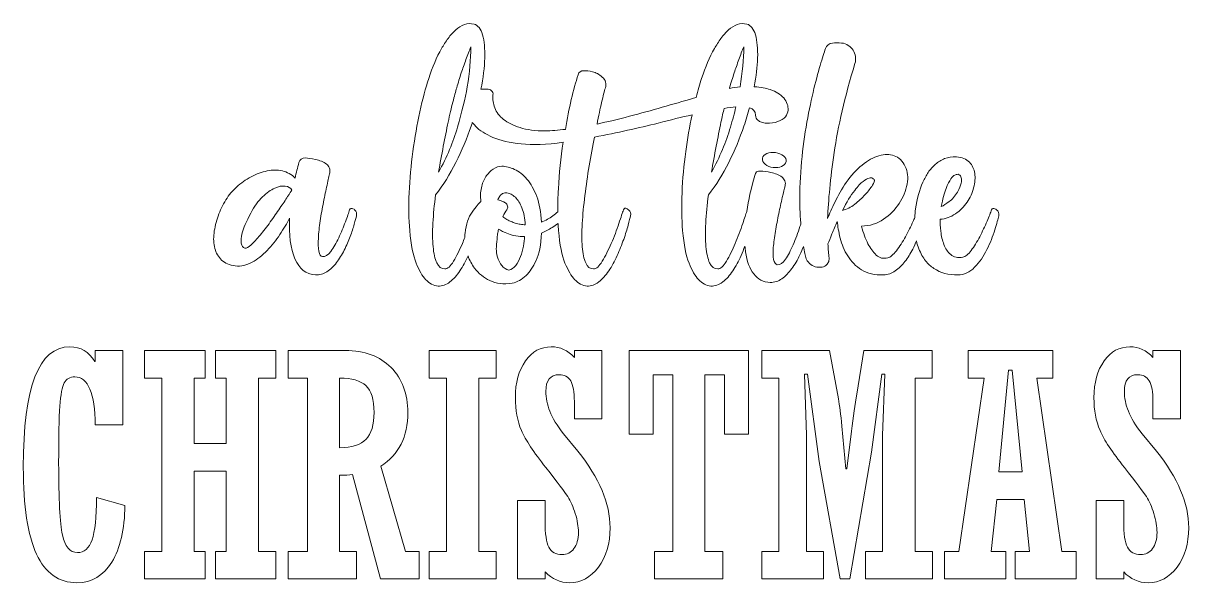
# Model space of a CAD drawing. Header units: inches. Extents: x 1.2 to 13.8, y -16 to -1.
# Drawn here: x 1.17 to 13.83, y -16.01 to -9.94 of the extents above; entities that cross this region are included whole.
import ezdxf

# ---------------------------------------------------------------- set-up
doc = ezdxf.new("R2010")
doc.units = ezdxf.units.IN
doc.header["$MEASUREMENT"] = 0
doc.layers.add('Layer 1', color=7, linetype='Continuous')

# ---------------------------------------------------------------- blocks, each defined once
blk = doc.blocks.new('block 8')
at = {"layer": 'Layer 1', "lineweight": 0}
for points, knots in [([(4.062, -12.052), (4.033, -12.108), (3.998, -12.168), (3.956, -12.231), (3.914, -12.294), (3.868, -12.351), (3.818, -12.404), (3.767, -12.457), (3.713, -12.5), (3.654, -12.532), (3.596, -12.565), (3.535, -12.578), (3.472, -12.571), (3.409, -12.564), (3.36, -12.544), (3.324, -12.509), (3.288, -12.474), (3.263, -12.431), (3.25, -12.381), (3.236, -12.33), (3.234, -12.274), (3.241, -12.214), (3.249, -12.153), (3.264, -12.092), (3.285, -12.03), (3.307, -11.968), (3.335, -11.91), (3.37, -11.855), (3.404, -11.8), (3.443, -11.753), (3.486, -11.715), (3.533, -11.672), (3.586, -11.635), (3.644, -11.604), (3.703, -11.572), (3.761, -11.551), (3.818, -11.54), (3.875, -11.528), (3.93, -11.528), (3.983, -11.54), (4.036, -11.551), (4.083, -11.577), (4.123, -11.617), (4.127, -11.588), (4.134, -11.56), (4.142, -11.533), (4.149, -11.506), (4.157, -11.478), (4.163, -11.449), (4.175, -11.415), (4.197, -11.398), (4.231, -11.398), (4.262, -11.4), (4.3, -11.406), (4.344, -11.415), (4.388, -11.424), (4.427, -11.441), (4.463, -11.465), (4.477, -11.477), (4.487, -11.491), (4.494, -11.508), (4.501, -11.524), (4.502, -11.542), (4.497, -11.56), (4.49, -11.591), (4.481, -11.636), (4.469, -11.693), (4.456, -11.75), (4.443, -11.812), (4.43, -11.878), (4.416, -11.945), (4.404, -12.012), (4.394, -12.081), (4.384, -12.149), (4.377, -12.212), (4.374, -12.269), (4.371, -12.327), (4.372, -12.374), (4.379, -12.411), (4.386, -12.448), (4.399, -12.468), (4.42, -12.47), (4.449, -12.475), (4.479, -12.456), (4.509, -12.414), (4.539, -12.373), (4.568, -12.323), (4.595, -12.266), (4.622, -12.209), (4.646, -12.151), (4.667, -12.092), (4.689, -12.034), (4.704, -11.991), (4.713, -11.964), (4.715, -11.955), (4.72, -11.95), (4.728, -11.947), (4.736, -11.945), (4.743, -11.946), (4.75, -11.951), (4.759, -11.955), (4.765, -11.959), (4.767, -11.961), (4.787, -11.979), (4.794, -12.001), (4.787, -12.028), (4.783, -12.049), (4.775, -12.079), (4.763, -12.119), (4.752, -12.16), (4.738, -12.204), (4.72, -12.253), (4.702, -12.301), (4.68, -12.35), (4.656, -12.399), (4.631, -12.449), (4.603, -12.494), (4.571, -12.536), (4.54, -12.577), (4.505, -12.61), (4.467, -12.635), (4.429, -12.66), (4.387, -12.671), (4.342, -12.669), (4.241, -12.664), (4.167, -12.606), (4.12, -12.494), (4.072, -12.381), (4.053, -12.234), (4.062, -12.052)], [0, 0, 0, 0, 1, 1, 1, 2, 2, 2, 3, 3, 3, 4, 4, 4, 5, 5, 5, 6, 6, 6, 7, 7, 7, 8, 8, 8, 9, 9, 9, 10, 10, 10, 11, 11, 11, 12, 12, 12, 13, 13, 13, 14, 14, 14, 15, 15, 15, 16, 16, 16, 17, 17, 17, 18, 18, 18, 19, 19, 19, 20, 20, 20, 21, 21, 21, 22, 22, 22, 23, 23, 23, 24, 24, 24, 25, 25, 25, 26, 26, 26, 27, 27, 27, 28, 28, 28, 29, 29, 29, 30, 30, 30, 31, 31, 31, 32, 32, 32, 33, 33, 33, 34, 34, 34, 35, 35, 35, 36, 36, 36, 37, 37, 37, 38, 38, 38, 39, 39, 39, 40, 40, 40, 41, 41, 41, 42, 42, 42, 43, 43, 43, 43]), ([(4.086, -11.749), (4.072, -11.724), (4.049, -11.709), (4.015, -11.705), (3.981, -11.7), (3.943, -11.708), (3.9, -11.727), (3.858, -11.746), (3.813, -11.777), (3.767, -11.821), (3.721, -11.865), (3.679, -11.924), (3.641, -11.998), (3.591, -12.09), (3.561, -12.162), (3.548, -12.212), (3.536, -12.263), (3.532, -12.3), (3.536, -12.325), (3.541, -12.354), (3.554, -12.372), (3.577, -12.379), (3.593, -12.381), (3.615, -12.369), (3.644, -12.342), (3.673, -12.315), (3.706, -12.28), (3.742, -12.237), (3.778, -12.195), (3.815, -12.147), (3.852, -12.094), (3.889, -12.041), (3.924, -11.991), (3.956, -11.944), (3.989, -11.897), (4.017, -11.855), (4.04, -11.819), (4.064, -11.783), (4.079, -11.76), (4.086, -11.749)], [0, 0, 0, 0, 1, 1, 1, 2, 2, 2, 3, 3, 3, 4, 4, 4, 5, 5, 5, 6, 6, 6, 7, 7, 7, 8, 8, 8, 9, 9, 9, 10, 10, 10, 11, 11, 11, 12, 12, 12, 13, 13, 13, 13])]:
    blk.add_open_spline(points, degree=3, knots=knots, dxfattribs=at)
blk = doc.blocks.new('block 9')
at = {"layer": 'Layer 1', "lineweight": 0}
for points, knots in [([(11.317, -12.669), (11.218, -12.671), (11.131, -12.648), (11.057, -12.598), (11.026, -12.578), (10.996, -12.55), (10.968, -12.516), (10.94, -12.481), (10.916, -12.437), (10.895, -12.386), (10.885, -12.36), (10.876, -12.331), (10.869, -12.3), (10.857, -12.329), (10.843, -12.359), (10.828, -12.389), (10.803, -12.439), (10.775, -12.483), (10.744, -12.524), (10.712, -12.564), (10.677, -12.598), (10.639, -12.625), (10.601, -12.652), (10.559, -12.667), (10.514, -12.669), (10.415, -12.673), (10.335, -12.655), (10.272, -12.615), (10.209, -12.575), (10.159, -12.524), (10.122, -12.463), (10.085, -12.403), (10.058, -12.338), (10.041, -12.269), (10.024, -12.201), (10.013, -12.141), (10.009, -12.089), (9.986, -12.136), (9.967, -12.181), (9.95, -12.224), (9.933, -12.267), (9.919, -12.303), (9.908, -12.332), (9.91, -12.363), (9.911, -12.391), (9.913, -12.416), (9.914, -12.441), (9.917, -12.463), (9.921, -12.483), (9.921, -12.504), (9.918, -12.521), (9.911, -12.534), (9.906, -12.545), (9.897, -12.557), (9.884, -12.568), (9.871, -12.579), (9.851, -12.585), (9.827, -12.585), (9.8, -12.587), (9.775, -12.583), (9.753, -12.575), (9.732, -12.566), (9.713, -12.551), (9.695, -12.532), (9.677, -12.513), (9.664, -12.481), (9.655, -12.436), (9.65, -12.411), (9.646, -12.386), (9.642, -12.36), (9.63, -12.391), (9.617, -12.421), (9.603, -12.451), (9.577, -12.507), (9.547, -12.557), (9.515, -12.601), (9.482, -12.646), (9.446, -12.683), (9.407, -12.711), (9.368, -12.739), (9.326, -12.752), (9.281, -12.75), (9.206, -12.748), (9.147, -12.717), (9.102, -12.659), (9.057, -12.6), (9.027, -12.52), (9.013, -12.418), (9.01, -12.399), (9.008, -12.379), (9.006, -12.358), (8.993, -12.392), (8.979, -12.425), (8.964, -12.46), (8.937, -12.521), (8.907, -12.576), (8.874, -12.625), (8.842, -12.674), (8.805, -12.715), (8.765, -12.746), (8.724, -12.778), (8.682, -12.792), (8.637, -12.79), (8.587, -12.786), (8.542, -12.762), (8.502, -12.719), (8.466, -12.681), (8.432, -12.622), (8.399, -12.541), (8.366, -12.46), (8.343, -12.342), (8.33, -12.187), (8.319, -12.063), (8.316, -11.927), (8.323, -11.777), (8.33, -11.628), (8.343, -11.478), (8.364, -11.329), (8.382, -11.191), (8.405, -11.059), (8.433, -10.93), (8.321, -10.956), (8.198, -10.986), (8.064, -11.02), (7.852, -11.074), (7.622, -11.125), (7.373, -11.172), (7.352, -11.271), (7.333, -11.375), (7.315, -11.484), (7.297, -11.593), (7.282, -11.701), (7.268, -11.808), (7.255, -11.914), (7.245, -12.015), (7.239, -12.111), (7.234, -12.207), (7.234, -12.291), (7.239, -12.364), (7.245, -12.437), (7.257, -12.495), (7.277, -12.539), (7.296, -12.583), (7.324, -12.605), (7.363, -12.605), (7.392, -12.605), (7.423, -12.577), (7.457, -12.521), (7.491, -12.464), (7.523, -12.4), (7.555, -12.327), (7.586, -12.254), (7.614, -12.182), (7.637, -12.111), (7.661, -12.04), (7.677, -11.991), (7.686, -11.964), (7.695, -11.944), (7.709, -11.94), (7.727, -11.951), (7.729, -11.953), (7.734, -11.956), (7.743, -11.961), (7.764, -11.981), (7.77, -12.004), (7.764, -12.028), (7.759, -12.049), (7.751, -12.082), (7.738, -12.128), (7.726, -12.174), (7.71, -12.226), (7.69, -12.283), (7.669, -12.34), (7.646, -12.399), (7.619, -12.46), (7.592, -12.521), (7.561, -12.576), (7.528, -12.625), (7.494, -12.674), (7.457, -12.715), (7.418, -12.746), (7.379, -12.778), (7.337, -12.792), (7.292, -12.79), (7.242, -12.786), (7.197, -12.762), (7.157, -12.719), (7.121, -12.681), (7.086, -12.622), (7.052, -12.541), (7.019, -12.46), (6.995, -12.342), (6.982, -12.187), (6.979, -12.162), (6.978, -12.136), (6.977, -12.11), (6.956, -12.126), (6.935, -12.14), (6.914, -12.153), (6.874, -12.178), (6.834, -12.198), (6.796, -12.214), (6.792, -12.342), (6.773, -12.441), (6.739, -12.512), (6.705, -12.583), (6.669, -12.637), (6.631, -12.676), (6.586, -12.718), (6.535, -12.746), (6.479, -12.76), (6.385, -12.773), (6.304, -12.764), (6.237, -12.731), (6.169, -12.699), (6.114, -12.654), (6.071, -12.596), (6.041, -12.555), (6.016, -12.511), (5.999, -12.463), (5.973, -12.523), (5.943, -12.577), (5.911, -12.625), (5.879, -12.674), (5.842, -12.715), (5.802, -12.746), (5.761, -12.778), (5.719, -12.792), (5.674, -12.79), (5.624, -12.786), (5.579, -12.762), (5.539, -12.719), (5.503, -12.681), (5.469, -12.622), (5.436, -12.541), (5.403, -12.46), (5.38, -12.342), (5.367, -12.187), (5.356, -12.063), (5.353, -11.927), (5.36, -11.777), (5.367, -11.628), (5.38, -11.478), (5.401, -11.329), (5.421, -11.179), (5.446, -11.036), (5.476, -10.897), (5.507, -10.759), (5.539, -10.638), (5.572, -10.535), (5.613, -10.411), (5.659, -10.304), (5.711, -10.211), (5.733, -10.173), (5.757, -10.136), (5.783, -10.1), (5.809, -10.064), (5.837, -10.033), (5.866, -10.007), (5.895, -9.982), (5.926, -9.962), (5.96, -9.95), (5.994, -9.938), (6.029, -9.936), (6.065, -9.945), (6.107, -9.956), (6.138, -9.995), (6.157, -10.061), (6.176, -10.128), (6.184, -10.212), (6.181, -10.314), (6.178, -10.415), (6.164, -10.527), (6.14, -10.653), (6.149, -10.651), (6.159, -10.65), (6.169, -10.65), (6.169, -10.65), (6.203, -10.65), (6.203, -10.65), (6.223, -10.65), (6.24, -10.656), (6.253, -10.668), (6.267, -10.681), (6.273, -10.696), (6.27, -10.714), (6.266, -10.761), (6.273, -10.808), (6.29, -10.855), (6.308, -10.902), (6.34, -10.944), (6.385, -10.98), (6.43, -11.016), (6.489, -11.046), (6.564, -11.069), (6.638, -11.093), (6.73, -11.105), (6.84, -11.105), (6.871, -11.105), (6.906, -11.103), (6.943, -11.1), (6.98, -11.096), (7.017, -11.092), (7.056, -11.088), (7.076, -10.973), (7.098, -10.865), (7.121, -10.764), (7.145, -10.663), (7.169, -10.573), (7.194, -10.495), (7.205, -10.465), (7.227, -10.451), (7.258, -10.451), (7.283, -10.451), (7.314, -10.455), (7.351, -10.462), (7.388, -10.47), (7.423, -10.49), (7.457, -10.521), (7.475, -10.535), (7.487, -10.552), (7.492, -10.574), (7.498, -10.595), (7.497, -10.616), (7.491, -10.636), (7.479, -10.674), (7.466, -10.727), (7.45, -10.795), (7.434, -10.862), (7.418, -10.941), (7.4, -11.031), (7.514, -11.006), (7.632, -10.978), (7.752, -10.946), (7.872, -10.915), (7.991, -10.882), (8.108, -10.848), (8.224, -10.815), (8.337, -10.782), (8.446, -10.751), (8.456, -10.748), (8.466, -10.745), (8.476, -10.742), (8.495, -10.667), (8.515, -10.598), (8.536, -10.535), (8.576, -10.411), (8.622, -10.304), (8.674, -10.211), (8.696, -10.173), (8.72, -10.136), (8.746, -10.1), (8.772, -10.064), (8.8, -10.033), (8.829, -10.007), (8.858, -9.982), (8.89, -9.962), (8.923, -9.95), (8.957, -9.938), (8.992, -9.936), (9.028, -9.945), (9.07, -9.956), (9.101, -9.995), (9.12, -10.061), (9.14, -10.128), (9.147, -10.212), (9.144, -10.314), (9.141, -10.407), (9.129, -10.511), (9.108, -10.625), (9.178, -10.631), (9.235, -10.641), (9.281, -10.656), (9.344, -10.679), (9.393, -10.709), (9.429, -10.747), (9.445, -10.768), (9.457, -10.79), (9.466, -10.815), (9.473, -10.835), (9.476, -10.857), (9.475, -10.881), (9.473, -10.904), (9.464, -10.928), (9.446, -10.953), (9.428, -10.973), (9.4, -10.99), (9.363, -11.004), (9.326, -11.017), (9.285, -11.023), (9.24, -11.02), (9.22, -11.02), (9.202, -11.017), (9.186, -11.01), (9.173, -11.006), (9.159, -10.998), (9.146, -10.987), (9.132, -10.975), (9.124, -10.958), (9.122, -10.933), (9.118, -10.893), (9.096, -10.867), (9.057, -10.853), (9.039, -10.919), (9.019, -10.985), (8.996, -11.052), (8.95, -11.186), (8.895, -11.318), (8.831, -11.447), (8.767, -11.576), (8.693, -11.694), (8.61, -11.799), (8.596, -11.907), (8.587, -12.009), (8.581, -12.106), (8.575, -12.203), (8.576, -12.288), (8.583, -12.362), (8.59, -12.436), (8.603, -12.495), (8.623, -12.539), (8.643, -12.583), (8.673, -12.605), (8.711, -12.605), (8.74, -12.605), (8.772, -12.577), (8.805, -12.521), (8.839, -12.464), (8.871, -12.4), (8.901, -12.327), (8.932, -12.254), (8.959, -12.182), (8.982, -12.111), (9.002, -12.052), (9.016, -12.009), (9.026, -11.981), (9.044, -11.859), (9.073, -11.729), (9.112, -11.59), (9.119, -11.554), (9.14, -11.538), (9.176, -11.543), (9.208, -11.543), (9.245, -11.547), (9.289, -11.556), (9.333, -11.565), (9.373, -11.582), (9.409, -11.607), (9.422, -11.618), (9.432, -11.632), (9.439, -11.649), (9.446, -11.666), (9.447, -11.683), (9.442, -11.701), (9.436, -11.733), (9.426, -11.776), (9.412, -11.829), (9.399, -11.883), (9.386, -11.942), (9.373, -12.005), (9.361, -12.068), (9.349, -12.131), (9.338, -12.195), (9.327, -12.259), (9.319, -12.318), (9.314, -12.371), (9.31, -12.423), (9.311, -12.467), (9.318, -12.502), (9.324, -12.537), (9.338, -12.555), (9.358, -12.558), (9.387, -12.562), (9.417, -12.543), (9.446, -12.5), (9.475, -12.458), (9.503, -12.405), (9.53, -12.342), (9.557, -12.279), (9.582, -12.213), (9.604, -12.143), (9.607, -12.134), (9.61, -12.125), (9.613, -12.117), (9.609, -12.065), (9.606, -12.013), (9.604, -11.961), (9.6, -11.801), (9.604, -11.646), (9.616, -11.496), (9.628, -11.345), (9.646, -11.201), (9.67, -11.063), (9.694, -10.924), (9.719, -10.799), (9.746, -10.687), (9.773, -10.574), (9.799, -10.477), (9.823, -10.395), (9.848, -10.313), (9.867, -10.252), (9.881, -10.211), (9.892, -10.175), (9.918, -10.155), (9.958, -10.151), (9.985, -10.146), (10.018, -10.146), (10.056, -10.151), (10.083, -10.153), (10.107, -10.161), (10.128, -10.176), (10.15, -10.191), (10.167, -10.208), (10.181, -10.228), (10.194, -10.248), (10.203, -10.271), (10.206, -10.297), (10.209, -10.323), (10.208, -10.348), (10.201, -10.373), (10.091, -10.735), (10.015, -11.058), (9.975, -11.341), (9.935, -11.624), (9.911, -11.862), (9.904, -12.055), (9.924, -12.004), (9.951, -11.944), (9.985, -11.875), (10.019, -11.806), (10.059, -11.736), (10.106, -11.664), (10.158, -11.588), (10.215, -11.525), (10.278, -11.476), (10.341, -11.426), (10.403, -11.392), (10.462, -11.374), (10.522, -11.356), (10.577, -11.356), (10.627, -11.374), (10.678, -11.392), (10.718, -11.432), (10.747, -11.492), (10.774, -11.546), (10.781, -11.61), (10.767, -11.683), (10.754, -11.756), (10.725, -11.826), (10.681, -11.894), (10.637, -11.961), (10.581, -12.018), (10.511, -12.065), (10.441, -12.113), (10.362, -12.137), (10.272, -12.14), (10.292, -12.214), (10.315, -12.278), (10.342, -12.332), (10.367, -12.379), (10.397, -12.419), (10.432, -12.453), (10.467, -12.487), (10.509, -12.497), (10.558, -12.483), (10.585, -12.477), (10.616, -12.451), (10.651, -12.406), (10.686, -12.361), (10.719, -12.31), (10.75, -12.254), (10.782, -12.198), (10.809, -12.142), (10.833, -12.087), (10.839, -12.073), (10.845, -12.059), (10.85, -12.047), (10.852, -12.016), (10.854, -11.984), (10.858, -11.951), (10.874, -11.843), (10.901, -11.746), (10.939, -11.661), (10.955, -11.625), (10.974, -11.59), (10.996, -11.556), (11.019, -11.523), (11.045, -11.493), (11.074, -11.467), (11.103, -11.441), (11.137, -11.421), (11.175, -11.406), (11.213, -11.392), (11.256, -11.386), (11.303, -11.388), (11.364, -11.392), (11.411, -11.411), (11.443, -11.445), (11.476, -11.479), (11.495, -11.519), (11.502, -11.567), (11.509, -11.614), (11.505, -11.665), (11.49, -11.722), (11.476, -11.778), (11.452, -11.831), (11.418, -11.88), (11.384, -11.93), (11.342, -11.972), (11.291, -12.006), (11.241, -12.041), (11.185, -12.061), (11.125, -12.065), (11.125, -12.101), (11.127, -12.145), (11.133, -12.195), (11.139, -12.246), (11.15, -12.294), (11.167, -12.339), (11.184, -12.384), (11.208, -12.42), (11.241, -12.448), (11.273, -12.476), (11.318, -12.486), (11.374, -12.477), (11.401, -12.472), (11.431, -12.448), (11.463, -12.404), (11.496, -12.36), (11.527, -12.31), (11.556, -12.254), (11.585, -12.198), (11.612, -12.142), (11.635, -12.087), (11.659, -12.032), (11.675, -11.991), (11.684, -11.964), (11.686, -11.955), (11.691, -11.95), (11.699, -11.947), (11.707, -11.945), (11.715, -11.946), (11.721, -11.951), (11.73, -11.955), (11.736, -11.959), (11.738, -11.961), (11.758, -11.977), (11.766, -11.999), (11.762, -12.028), (11.755, -12.06), (11.741, -12.11), (11.72, -12.18), (11.698, -12.25), (11.67, -12.321), (11.634, -12.394), (11.598, -12.467), (11.553, -12.531), (11.5, -12.586), (11.448, -12.641), (11.386, -12.669), (11.317, -12.669)], [0, 0, 0, 0, 1, 1, 1, 2, 2, 2, 3, 3, 3, 4, 4, 4, 5, 5, 5, 6, 6, 6, 7, 7, 7, 8, 8, 8, 9, 9, 9, 10, 10, 10, 11, 11, 11, 12, 12, 12, 13, 13, 13, 14, 14, 14, 15, 15, 15, 16, 16, 16, 17, 17, 17, 18, 18, 18, 19, 19, 19, 20, 20, 20, 21, 21, 21, 22, 22, 22, 23, 23, 23, 24, 24, 24, 25, 25, 25, 26, 26, 26, 27, 27, 27, 28, 28, 28, 29, 29, 29, 30, 30, 30, 31, 31, 31, 32, 32, 32, 33, 33, 33, 34, 34, 34, 35, 35, 35, 36, 36, 36, 37, 37, 37, 38, 38, 38, 39, 39, 39, 40, 40, 40, 41, 41, 41, 42, 42, 42, 43, 43, 43, 44, 44, 44, 45, 45, 45, 46, 46, 46, 47, 47, 47, 48, 48, 48, 49, 49, 49, 50, 50, 50, 51, 51, 51, 52, 52, 52, 53, 53, 53, 54, 54, 54, 55, 55, 55, 56, 56, 56, 57, 57, 57, 58, 58, 58, 59, 59, 59, 60, 60, 60, 61, 61, 61, 62, 62, 62, 63, 63, 63, 64, 64, 64, 65, 65, 65, 66, 66, 66, 67, 67, 67, 68, 68, 68, 69, 69, 69, 70, 70, 70, 71, 71, 71, 72, 72, 72, 73, 73, 73, 74, 74, 74, 75, 75, 75, 76, 76, 76, 77, 77, 77, 78, 78, 78, 79, 79, 79, 80, 80, 80, 81, 81, 81, 82, 82, 82, 83, 83, 83, 84, 84, 84, 85, 85, 85, 86, 86, 86, 87, 87, 87, 88, 88, 88, 89, 89, 89, 90, 90, 90, 91, 91, 91, 92, 92, 92, 93, 93, 93, 94, 94, 94, 95, 95, 95, 96, 96, 96, 97, 97, 97, 98, 98, 98, 99, 99, 99, 100, 100, 100, 101, 101, 101, 102, 102, 102, 103, 103, 103, 104, 104, 104, 105, 105, 105, 106, 106, 106, 107, 107, 107, 108, 108, 108, 109, 109, 109, 110, 110, 110, 111, 111, 111, 112, 112, 112, 113, 113, 113, 114, 114, 114, 115, 115, 115, 116, 116, 116, 117, 117, 117, 118, 118, 118, 119, 119, 119, 120, 120, 120, 121, 121, 121, 122, 122, 122, 123, 123, 123, 124, 124, 124, 125, 125, 125, 126, 126, 126, 127, 127, 127, 128, 128, 128, 129, 129, 129, 130, 130, 130, 131, 131, 131, 132, 132, 132, 133, 133, 133, 134, 134, 134, 135, 135, 135, 136, 136, 136, 137, 137, 137, 138, 138, 138, 139, 139, 139, 140, 140, 140, 141, 141, 141, 142, 142, 142, 143, 143, 143, 144, 144, 144, 145, 145, 145, 146, 146, 146, 147, 147, 147, 148, 148, 148, 149, 149, 149, 150, 150, 150, 151, 151, 151, 152, 152, 152, 153, 153, 153, 154, 154, 154, 155, 155, 155, 156, 156, 156, 157, 157, 157, 158, 158, 158, 159, 159, 159, 160, 160, 160, 161, 161, 161, 162, 162, 162, 163, 163, 163, 164, 164, 164, 165, 165, 165, 166, 166, 166, 167, 167, 167, 168, 168, 168, 169, 169, 169, 170, 170, 170, 171, 171, 171, 172, 172, 172, 173, 173, 173, 174, 174, 174, 175, 175, 175, 176, 176, 176, 177, 177, 177, 178, 178, 178, 179, 179, 179, 180, 180, 180, 181, 181, 181, 182, 182, 182, 183, 183, 183, 184, 184, 184, 185, 185, 185, 186, 186, 186, 187, 187, 187, 188, 188, 188, 189, 189, 189, 190, 190, 190, 191, 191, 191, 192, 192, 192, 193, 193, 193, 194, 194, 194, 195, 195, 195, 196, 196, 196, 197, 197, 197, 198, 198, 198, 199, 199, 199, 200, 200, 200, 201, 201, 201, 202, 202, 202, 203, 203, 203, 204, 204, 204, 205, 205, 205, 206, 206, 206, 207, 207, 207, 208, 208, 208, 209, 209, 209, 210, 210, 210, 211, 211, 211, 212, 212, 212, 213, 213, 213, 214, 214, 214, 215, 215, 215, 216, 216, 216, 217, 217, 217, 218, 218, 218, 219, 219, 219, 220, 220, 220, 220]), ([(5.68, -11.553), (5.77, -11.389), (5.839, -11.226), (5.886, -11.064), (5.933, -10.902), (5.968, -10.756), (5.991, -10.626), (6.015, -10.473), (6.029, -10.328), (6.031, -10.191), (6.013, -10.232), (5.995, -10.278), (5.977, -10.329), (5.959, -10.381), (5.942, -10.429), (5.926, -10.474), (5.908, -10.528), (5.892, -10.582), (5.876, -10.636), (5.865, -10.677), (5.851, -10.729), (5.834, -10.793), (5.817, -10.857), (5.8, -10.929), (5.783, -11.01), (5.766, -11.091), (5.749, -11.178), (5.731, -11.272), (5.713, -11.365), (5.696, -11.459), (5.68, -11.553)], [0, 0, 0, 0, 1, 1, 1, 2, 2, 2, 3, 3, 3, 4, 4, 4, 5, 5, 5, 6, 6, 6, 7, 7, 7, 8, 8, 8, 9, 9, 9, 10, 10, 10, 10]), ([(8.839, -10.636), (8.838, -10.639), (8.837, -10.642), (8.837, -10.644), (8.878, -10.636), (8.917, -10.63), (8.954, -10.626), (8.954, -10.626), (8.954, -10.626), (8.954, -10.626), (8.978, -10.473), (8.992, -10.328), (8.994, -10.191), (8.976, -10.232), (8.958, -10.278), (8.94, -10.329), (8.922, -10.381), (8.905, -10.429), (8.89, -10.474), (8.872, -10.528), (8.855, -10.582), (8.839, -10.636)], [0, 0, 0, 0, 1, 1, 1, 2, 2, 2, 3, 3, 3, 4, 4, 4, 5, 5, 5, 6, 6, 6, 7, 7, 7, 7]), ([(8.849, -11.064), (8.872, -10.987), (8.891, -10.914), (8.908, -10.845), (8.87, -10.848), (8.827, -10.853), (8.78, -10.86), (8.769, -10.906), (8.758, -10.956), (8.746, -11.01), (8.729, -11.091), (8.712, -11.178), (8.694, -11.272), (8.676, -11.365), (8.659, -11.459), (8.643, -11.553), (8.733, -11.389), (8.802, -11.226), (8.849, -11.064)], [0, 0, 0, 0, 1, 1, 1, 2, 2, 2, 3, 3, 3, 4, 4, 4, 5, 5, 5, 6, 6, 6, 6]), ([(6.973, -11.983), (6.972, -11.904), (6.975, -11.821), (6.98, -11.733), (6.99, -11.566), (7.007, -11.398), (7.032, -11.229), (6.852, -11.254), (6.701, -11.26), (6.577, -11.246), (6.453, -11.233), (6.351, -11.209), (6.27, -11.175), (6.189, -11.142), (6.126, -11.101), (6.081, -11.054), (6.068, -11.04), (6.057, -11.027), (6.046, -11.013), (6.041, -11.026), (6.037, -11.039), (6.033, -11.052), (5.987, -11.186), (5.932, -11.318), (5.867, -11.447), (5.803, -11.576), (5.73, -11.694), (5.647, -11.799), (5.633, -11.907), (5.624, -12.009), (5.618, -12.106), (5.612, -12.203), (5.613, -12.288), (5.62, -12.362), (5.626, -12.436), (5.64, -12.495), (5.66, -12.539), (5.68, -12.583), (5.71, -12.605), (5.748, -12.605), (5.777, -12.605), (5.808, -12.577), (5.842, -12.521), (5.876, -12.464), (5.908, -12.4), (5.938, -12.327), (5.947, -12.305), (5.956, -12.284), (5.964, -12.263), (5.964, -12.246), (5.965, -12.23), (5.967, -12.214), (5.978, -12.119), (6.004, -12.044), (6.044, -11.986), (6.085, -11.929), (6.116, -11.89), (6.139, -11.87), (6.132, -11.818), (6.134, -11.769), (6.144, -11.723), (6.154, -11.677), (6.17, -11.637), (6.193, -11.602), (6.215, -11.567), (6.242, -11.54), (6.274, -11.519), (6.305, -11.499), (6.337, -11.489), (6.368, -11.489), (6.411, -11.489), (6.456, -11.5), (6.505, -11.523), (6.553, -11.545), (6.598, -11.581), (6.639, -11.629), (6.681, -11.677), (6.716, -11.74), (6.746, -11.818), (6.775, -11.895), (6.792, -11.988), (6.796, -12.096), (6.843, -12.078), (6.884, -12.055), (6.919, -12.028), (6.939, -12.013), (6.957, -11.998), (6.973, -11.983)], [0, 0, 0, 0, 1, 1, 1, 2, 2, 2, 3, 3, 3, 4, 4, 4, 5, 5, 5, 6, 6, 6, 7, 7, 7, 8, 8, 8, 9, 9, 9, 10, 10, 10, 11, 11, 11, 12, 12, 12, 13, 13, 13, 14, 14, 14, 15, 15, 15, 16, 16, 16, 17, 17, 17, 18, 18, 18, 19, 19, 19, 20, 20, 20, 21, 21, 21, 22, 22, 22, 23, 23, 23, 24, 24, 24, 25, 25, 25, 26, 26, 26, 27, 27, 27, 28, 28, 28, 29, 29, 29, 29]), ([(10.312, -11.797), (10.346, -11.76), (10.372, -11.727), (10.39, -11.696), (10.408, -11.666), (10.415, -11.647), (10.413, -11.641), (10.409, -11.634), (10.402, -11.627), (10.393, -11.62), (10.384, -11.614), (10.371, -11.613), (10.354, -11.617), (10.337, -11.622), (10.316, -11.633), (10.29, -11.653), (10.264, -11.672), (10.233, -11.705), (10.198, -11.752), (10.153, -11.808), (10.109, -11.88), (10.066, -11.968), (10.111, -11.956), (10.155, -11.935), (10.198, -11.902), (10.24, -11.869), (10.278, -11.835), (10.312, -11.797)], [0, 0, 0, 0, 1, 1, 1, 2, 2, 2, 3, 3, 3, 4, 4, 4, 5, 5, 5, 6, 6, 6, 7, 7, 7, 8, 8, 8, 9, 9, 9, 9]), ([(11.138, -11.927), (11.163, -11.916), (11.191, -11.898), (11.224, -11.873), (11.257, -11.849), (11.286, -11.814), (11.313, -11.769), (11.336, -11.731), (11.349, -11.699), (11.354, -11.674), (11.358, -11.65), (11.358, -11.629), (11.354, -11.614), (11.349, -11.598), (11.343, -11.587), (11.334, -11.582), (11.325, -11.576), (11.317, -11.574), (11.31, -11.577), (11.305, -11.577), (11.297, -11.58), (11.285, -11.585), (11.272, -11.591), (11.258, -11.605), (11.243, -11.627), (11.227, -11.65), (11.209, -11.685), (11.19, -11.732), (11.171, -11.779), (11.154, -11.844), (11.138, -11.927)], [0, 0, 0, 0, 1, 1, 1, 2, 2, 2, 3, 3, 3, 4, 4, 4, 5, 5, 5, 6, 6, 6, 7, 7, 7, 8, 8, 8, 9, 9, 9, 10, 10, 10, 10]), ([(6.621, -12.126), (6.616, -12.054), (6.605, -11.993), (6.585, -11.942), (6.566, -11.892), (6.542, -11.853), (6.513, -11.826), (6.497, -11.813), (6.482, -11.801), (6.466, -11.792), (6.452, -11.786), (6.438, -11.781), (6.422, -11.777), (6.406, -11.774), (6.39, -11.777), (6.375, -11.786), (6.361, -11.792), (6.351, -11.802), (6.343, -11.814), (6.335, -11.827), (6.329, -11.84), (6.324, -11.853), (6.34, -11.858), (6.355, -11.863), (6.368, -11.868), (6.382, -11.874), (6.394, -11.88), (6.405, -11.887), (6.416, -11.894), (6.424, -11.905), (6.429, -11.921), (6.433, -11.936), (6.43, -11.95), (6.419, -11.961), (6.405, -11.979), (6.392, -12.004), (6.378, -12.035), (6.392, -12.049), (6.406, -12.06), (6.422, -12.069), (6.438, -12.078), (6.452, -12.085), (6.466, -12.089), (6.482, -12.096), (6.496, -12.101), (6.51, -12.106), (6.53, -12.113), (6.549, -12.117), (6.567, -12.119), (6.585, -12.122), (6.603, -12.124), (6.621, -12.126)], [0, 0, 0, 0, 1, 1, 1, 2, 2, 2, 3, 3, 3, 4, 4, 4, 5, 5, 5, 6, 6, 6, 7, 7, 7, 8, 8, 8, 9, 9, 9, 10, 10, 10, 11, 11, 11, 12, 12, 12, 13, 13, 13, 14, 14, 14, 15, 15, 15, 16, 16, 16, 17, 17, 17, 17]), ([(6.614, -12.251), (6.547, -12.253), (6.488, -12.244), (6.439, -12.224), (6.389, -12.204), (6.353, -12.187), (6.331, -12.173), (6.326, -12.189), (6.323, -12.206), (6.321, -12.224), (6.319, -12.242), (6.316, -12.261), (6.314, -12.281), (6.303, -12.36), (6.304, -12.422), (6.317, -12.467), (6.331, -12.512), (6.347, -12.545), (6.365, -12.568), (6.387, -12.592), (6.413, -12.609), (6.442, -12.618), (6.471, -12.612), (6.497, -12.594), (6.518, -12.566), (6.539, -12.538), (6.557, -12.506), (6.57, -12.47), (6.584, -12.434), (6.594, -12.396), (6.601, -12.357), (6.607, -12.318), (6.612, -12.282), (6.614, -12.251)], [0, 0, 0, 0, 1, 1, 1, 2, 2, 2, 3, 3, 3, 4, 4, 4, 5, 5, 5, 6, 6, 6, 7, 7, 7, 8, 8, 8, 9, 9, 9, 10, 10, 10, 11, 11, 11, 11])]:
    blk.add_open_spline(points, degree=3, knots=knots, dxfattribs=at)
blk = doc.blocks.new('block 10')
at = {"layer": 'Layer 1', "lineweight": 0}
for points, knots in [([(5.32, -15.672), (5.32, -15.672), (5.468, -15.672), (5.468, -15.672), (5.468, -15.672), (5.468, -15.972), (5.468, -15.972), (5.468, -15.972), (5.049, -15.972), (5.049, -15.972), (5.049, -15.972), (4.744, -14.836), (4.744, -14.836), (4.707, -14.842), (4.661, -14.846), (4.605, -14.846), (4.605, -14.846), (4.605, -15.672), (4.605, -15.672), (4.605, -15.672), (4.79, -15.672), (4.79, -15.672), (4.79, -15.672), (4.79, -15.972), (4.79, -15.972), (4.79, -15.972), (4.046, -15.972), (4.046, -15.972), (4.046, -15.972), (4.046, -15.672), (4.046, -15.672), (4.046, -15.672), (4.255, -15.672), (4.255, -15.672), (4.255, -15.672), (4.255, -13.79), (4.255, -13.79), (4.255, -13.79), (4.046, -13.79), (4.046, -13.79), (4.046, -13.79), (4.046, -13.491), (4.046, -13.491), (4.046, -13.491), (4.666, -13.491), (4.666, -13.491), (4.876, -13.491), (5.042, -13.552), (5.163, -13.675), (5.285, -13.798), (5.346, -13.961), (5.346, -14.164), (5.346, -14.426), (5.248, -14.621), (5.051, -14.748), (5.051, -14.748), (5.32, -15.672), (5.32, -15.672)], [0, 0, 0, 0, 1, 1, 1, 2, 2, 2, 3, 3, 3, 4, 4, 4, 5, 5, 5, 6, 6, 6, 7, 7, 7, 8, 8, 8, 9, 9, 9, 10, 10, 10, 11, 11, 11, 12, 12, 12, 13, 13, 13, 14, 14, 14, 15, 15, 15, 16, 16, 16, 17, 17, 17, 18, 18, 18, 19, 19, 19, 19]), ([(4.979, -14.164), (4.979, -14.024), (4.95, -13.926), (4.891, -13.872), (4.832, -13.818), (4.737, -13.79), (4.605, -13.79), (4.605, -13.79), (4.605, -14.546), (4.605, -14.546), (4.738, -14.546), (4.834, -14.516), (4.892, -14.455), (4.95, -14.394), (4.979, -14.297), (4.979, -14.164)], [0, 0, 0, 0, 1, 1, 1, 2, 2, 2, 3, 3, 3, 4, 4, 4, 5, 5, 5, 5])]:
    blk.add_open_spline(points, degree=3, knots=knots, dxfattribs=at)
blk = doc.blocks.new('block 11')
at = {"layer": 'Layer 1', "lineweight": 0}
for points in [[(12.449, -15.672), (12.604, -15.672), (12.604, -15.972), (11.94, -15.972), (11.94, -15.672), (12.098, -15.672), (12.037, -15.109), (11.741, -15.109), (11.681, -15.672), (11.838, -15.672), (11.838, -15.972), (11.175, -15.972), (11.175, -15.672), (11.33, -15.672), (11.603, -13.79), (11.43, -13.79), (11.43, -13.491), (12.348, -13.491), (12.348, -13.79), (12.176, -13.79), (12.449, -15.672)], [(12.015, -14.809), (11.909, -13.703), (11.869, -13.703), (11.763, -14.809), (12.015, -14.809)]]:
    blk.add_lwpolyline(points, dxfattribs=at)

msp = doc.modelspace()

# ---------------------------------------------------------------- linework, layer by layer
at = {"layer": 'Layer 1', "lineweight": 0}
for points in [[(3.257, -13.79), (3.374, -13.79), (3.374, -14.502), (3.027, -14.502), (3.027, -13.79), (3.144, -13.79), (3.144, -13.491), (2.487, -13.491), (2.487, -13.79), (2.676, -13.79), (2.676, -15.672), (2.487, -15.672), (2.487, -15.972), (3.144, -15.972), (3.144, -15.672), (3.027, -15.672), (3.027, -14.801), (3.374, -14.801), (3.374, -15.672), (3.257, -15.672), (3.257, -15.972), (3.914, -15.972), (3.914, -15.672), (3.725, -15.672), (3.725, -13.79), (3.914, -13.79), (3.914, -13.491), (3.257, -13.491), (3.257, -13.79)], [(5.577, -13.79), (5.766, -13.79), (5.766, -15.672), (5.577, -15.672), (5.577, -15.972), (6.306, -15.972), (6.306, -15.672), (6.116, -15.672), (6.116, -13.79), (6.306, -13.79), (6.306, -13.491), (5.577, -13.491), (5.577, -13.79)], [(7.749, -14.398), (8.011, -14.398), (8.011, -13.753), (8.222, -13.753), (8.222, -15.672), (8.026, -15.672), (8.026, -15.972), (8.768, -15.972), (8.768, -15.672), (8.572, -15.672), (8.572, -13.753), (8.783, -13.753), (8.783, -14.398), (9.045, -14.398), (9.045, -13.491), (7.749, -13.491), (7.749, -14.398)]]:
    msp.add_lwpolyline(points, dxfattribs=at)
for points, knots in [([(9.424, -11.376), (9.4, -11.357), (9.372, -11.345), (9.338, -11.341), (9.302, -11.336), (9.27, -11.34), (9.244, -11.351), (9.217, -11.362), (9.201, -11.379), (9.196, -11.401), (9.192, -11.426), (9.201, -11.448), (9.225, -11.467), (9.249, -11.486), (9.278, -11.498), (9.314, -11.502), (9.348, -11.507), (9.378, -11.504), (9.405, -11.492), (9.432, -11.481), (9.448, -11.463), (9.453, -11.438), (9.457, -11.416), (9.447, -11.395), (9.424, -11.376)], [0, 0, 0, 0, 1, 1, 1, 2, 2, 2, 3, 3, 3, 4, 4, 4, 5, 5, 5, 6, 6, 6, 7, 7, 7, 8, 8, 8, 8]), ([(1.916, -15.547), (1.883, -15.639), (1.831, -15.685), (1.759, -15.685), (1.676, -15.685), (1.621, -15.621), (1.594, -15.494), (1.567, -15.367), (1.554, -15.107), (1.554, -14.714), (1.554, -14.429), (1.558, -14.223), (1.567, -14.096), (1.576, -13.969), (1.592, -13.884), (1.615, -13.842), (1.639, -13.799), (1.677, -13.777), (1.73, -13.777), (1.801, -13.777), (1.856, -13.822), (1.894, -13.911), (1.933, -14), (1.952, -14.128), (1.952, -14.296), (1.952, -14.296), (2.252, -14.296), (2.252, -14.296), (2.252, -14.296), (2.252, -13.491), (2.252, -13.491), (2.252, -13.491), (1.952, -13.491), (1.952, -13.491), (1.952, -13.491), (1.952, -13.611), (1.952, -13.611), (1.952, -13.611), (1.945, -13.611), (1.945, -13.611), (1.884, -13.504), (1.794, -13.45), (1.675, -13.45), (1.339, -13.45), (1.17, -13.886), (1.17, -14.758), (1.17, -15.181), (1.218, -15.496), (1.313, -15.702), (1.409, -15.909), (1.555, -16.013), (1.753, -16.013), (1.913, -16.013), (2.039, -15.938), (2.131, -15.788), (2.224, -15.638), (2.271, -15.433), (2.273, -15.173), (2.273, -15.173), (1.965, -15.088), (1.965, -15.088), (1.965, -15.302), (1.949, -15.455), (1.916, -15.547)], [0, 0, 0, 0, 1, 1, 1, 2, 2, 2, 3, 3, 3, 4, 4, 4, 5, 5, 5, 6, 6, 6, 7, 7, 7, 8, 8, 8, 9, 9, 9, 10, 10, 10, 11, 11, 11, 12, 12, 12, 13, 13, 13, 14, 14, 14, 15, 15, 15, 16, 16, 16, 17, 17, 17, 18, 18, 18, 19, 19, 19, 20, 20, 20, 21, 21, 21, 21]), ([(7.037, -14.394), (6.966, -14.306), (6.916, -14.225), (6.887, -14.151), (6.858, -14.077), (6.844, -14.005), (6.844, -13.935), (6.844, -13.813), (6.892, -13.753), (6.989, -13.753), (7.046, -13.753), (7.088, -13.775), (7.114, -13.821), (7.14, -13.866), (7.154, -13.941), (7.154, -14.044), (7.154, -14.044), (7.154, -14.232), (7.154, -14.232), (7.154, -14.232), (7.453, -14.232), (7.453, -14.232), (7.453, -14.232), (7.453, -13.491), (7.453, -13.491), (7.453, -13.491), (7.154, -13.491), (7.154, -13.491), (7.154, -13.491), (7.154, -13.565), (7.154, -13.565), (7.082, -13.488), (6.999, -13.45), (6.903, -13.45), (6.789, -13.45), (6.696, -13.501), (6.623, -13.604), (6.55, -13.708), (6.513, -13.84), (6.513, -14.003), (6.513, -14.139), (6.535, -14.258), (6.579, -14.359), (6.623, -14.461), (6.711, -14.595), (6.844, -14.762), (6.972, -14.925), (7.051, -15.03), (7.083, -15.078), (7.114, -15.127), (7.141, -15.188), (7.164, -15.262), (7.187, -15.336), (7.198, -15.404), (7.198, -15.466), (7.198, -15.54), (7.182, -15.599), (7.149, -15.642), (7.117, -15.686), (7.074, -15.708), (7.021, -15.708), (6.953, -15.708), (6.905, -15.681), (6.877, -15.627), (6.85, -15.574), (6.836, -15.48), (6.836, -15.348), (6.836, -15.348), (6.836, -15.119), (6.836, -15.119), (6.836, -15.119), (6.536, -15.119), (6.536, -15.119), (6.536, -15.119), (6.536, -15.972), (6.536, -15.972), (6.536, -15.972), (6.836, -15.972), (6.836, -15.972), (6.836, -15.972), (6.836, -15.894), (6.836, -15.894), (6.911, -15.973), (6.999, -16.013), (7.101, -16.013), (7.227, -16.013), (7.332, -15.956), (7.416, -15.843), (7.5, -15.73), (7.542, -15.587), (7.542, -15.415), (7.542, -15.152), (7.425, -14.875), (7.192, -14.585), (7.192, -14.585), (7.037, -14.394), (7.037, -14.394)], [0, 0, 0, 0, 1, 1, 1, 2, 2, 2, 3, 3, 3, 4, 4, 4, 5, 5, 5, 6, 6, 6, 7, 7, 7, 8, 8, 8, 9, 9, 9, 10, 10, 10, 11, 11, 11, 12, 12, 12, 13, 13, 13, 14, 14, 14, 15, 15, 15, 16, 16, 16, 17, 17, 17, 18, 18, 18, 19, 19, 19, 20, 20, 20, 21, 21, 21, 22, 22, 22, 23, 23, 23, 24, 24, 24, 25, 25, 25, 26, 26, 26, 27, 27, 27, 28, 28, 28, 29, 29, 29, 30, 30, 30, 31, 31, 31, 32, 32, 32, 32]), ([(10.854, -13.79), (10.854, -13.79), (11.04, -13.79), (11.04, -13.79), (11.04, -13.79), (11.04, -13.491), (11.04, -13.491), (11.04, -13.491), (10.298, -13.491), (10.298, -13.491), (10.298, -13.491), (10.221, -13.963), (10.221, -13.963), (10.202, -14.073), (10.183, -14.208), (10.163, -14.368), (10.163, -14.368), (10.112, -14.775), (10.112, -14.775), (10.112, -14.775), (10.102, -14.775), (10.102, -14.775), (10.102, -14.775), (10.059, -14.312), (10.059, -14.312), (10.047, -14.187), (10.034, -14.088), (10.021, -14.014), (10.021, -14.014), (9.925, -13.491), (9.925, -13.491), (9.925, -13.491), (9.188, -13.491), (9.188, -13.491), (9.188, -13.491), (9.188, -13.79), (9.188, -13.79), (9.188, -13.79), (9.374, -13.79), (9.374, -13.79), (9.374, -13.79), (9.374, -15.672), (9.374, -15.672), (9.374, -15.672), (9.188, -15.672), (9.188, -15.672), (9.188, -15.672), (9.188, -15.972), (9.188, -15.972), (9.188, -15.972), (9.86, -15.972), (9.86, -15.972), (9.86, -15.972), (9.86, -15.672), (9.86, -15.672), (9.86, -15.672), (9.674, -15.672), (9.674, -15.672), (9.674, -15.672), (9.674, -14.411), (9.674, -14.411), (9.674, -14.411), (9.654, -13.746), (9.654, -13.746), (9.654, -13.746), (9.687, -13.746), (9.687, -13.746), (9.687, -13.746), (9.812, -14.697), (9.812, -14.697), (9.812, -14.697), (10.041, -15.972), (10.041, -15.972), (10.041, -15.972), (10.147, -15.972), (10.147, -15.972), (10.147, -15.972), (10.381, -14.595), (10.381, -14.595), (10.381, -14.595), (10.493, -13.746), (10.493, -13.746), (10.493, -13.746), (10.526, -13.746), (10.526, -13.746), (10.526, -13.746), (10.5, -14.414), (10.5, -14.414), (10.5, -14.414), (10.5, -15.672), (10.5, -15.672), (10.5, -15.672), (10.314, -15.672), (10.314, -15.672), (10.314, -15.672), (10.314, -15.972), (10.314, -15.972), (10.314, -15.972), (11.043, -15.972), (11.043, -15.972), (11.043, -15.972), (11.043, -15.672), (11.043, -15.672), (11.043, -15.672), (10.854, -15.672), (10.854, -15.672), (10.854, -15.672), (10.854, -13.79), (10.854, -13.79)], [0, 0, 0, 0, 1, 1, 1, 2, 2, 2, 3, 3, 3, 4, 4, 4, 5, 5, 5, 6, 6, 6, 7, 7, 7, 8, 8, 8, 9, 9, 9, 10, 10, 10, 11, 11, 11, 12, 12, 12, 13, 13, 13, 14, 14, 14, 15, 15, 15, 16, 16, 16, 17, 17, 17, 18, 18, 18, 19, 19, 19, 20, 20, 20, 21, 21, 21, 22, 22, 22, 23, 23, 23, 24, 24, 24, 25, 25, 25, 26, 26, 26, 27, 27, 27, 28, 28, 28, 29, 29, 29, 30, 30, 30, 31, 31, 31, 32, 32, 32, 33, 33, 33, 34, 34, 34, 35, 35, 35, 36, 36, 36, 36]), ([(13.475, -14.585), (13.475, -14.585), (13.32, -14.394), (13.32, -14.394), (13.249, -14.306), (13.199, -14.225), (13.17, -14.151), (13.141, -14.077), (13.127, -14.005), (13.127, -13.935), (13.127, -13.813), (13.175, -13.753), (13.272, -13.753), (13.329, -13.753), (13.371, -13.775), (13.397, -13.821), (13.423, -13.866), (13.437, -13.941), (13.437, -14.044), (13.437, -14.044), (13.437, -14.232), (13.437, -14.232), (13.437, -14.232), (13.736, -14.232), (13.736, -14.232), (13.736, -14.232), (13.736, -13.491), (13.736, -13.491), (13.736, -13.491), (13.437, -13.491), (13.437, -13.491), (13.437, -13.491), (13.437, -13.565), (13.437, -13.565), (13.365, -13.488), (13.282, -13.45), (13.186, -13.45), (13.072, -13.45), (12.979, -13.501), (12.906, -13.604), (12.833, -13.708), (12.796, -13.84), (12.796, -14.003), (12.796, -14.139), (12.818, -14.258), (12.862, -14.359), (12.906, -14.461), (12.994, -14.595), (13.127, -14.762), (13.255, -14.925), (13.334, -15.03), (13.366, -15.078), (13.397, -15.127), (13.424, -15.188), (13.447, -15.262), (13.47, -15.336), (13.481, -15.404), (13.481, -15.466), (13.481, -15.54), (13.465, -15.599), (13.432, -15.642), (13.4, -15.686), (13.357, -15.708), (13.304, -15.708), (13.236, -15.708), (13.188, -15.681), (13.16, -15.627), (13.133, -15.574), (13.119, -15.48), (13.119, -15.348), (13.119, -15.348), (13.119, -15.119), (13.119, -15.119), (13.119, -15.119), (12.819, -15.119), (12.819, -15.119), (12.819, -15.119), (12.819, -15.972), (12.819, -15.972), (12.819, -15.972), (13.119, -15.972), (13.119, -15.972), (13.119, -15.972), (13.119, -15.894), (13.119, -15.894), (13.194, -15.973), (13.282, -16.013), (13.384, -16.013), (13.51, -16.013), (13.615, -15.956), (13.699, -15.843), (13.783, -15.73), (13.825, -15.587), (13.825, -15.415), (13.825, -15.152), (13.708, -14.875), (13.475, -14.585)], [0, 0, 0, 0, 1, 1, 1, 2, 2, 2, 3, 3, 3, 4, 4, 4, 5, 5, 5, 6, 6, 6, 7, 7, 7, 8, 8, 8, 9, 9, 9, 10, 10, 10, 11, 11, 11, 12, 12, 12, 13, 13, 13, 14, 14, 14, 15, 15, 15, 16, 16, 16, 17, 17, 17, 18, 18, 18, 19, 19, 19, 20, 20, 20, 21, 21, 21, 22, 22, 22, 23, 23, 23, 24, 24, 24, 25, 25, 25, 26, 26, 26, 27, 27, 27, 28, 28, 28, 29, 29, 29, 30, 30, 30, 31, 31, 31, 32, 32, 32, 32])]:
    msp.add_open_spline(points, degree=3, knots=knots, dxfattribs=at)

# ---------------------------------------------------------------- block references
at = {"layer": 'Layer 1'}
for name in ['block 9', 'block 8', 'block 10', 'block 11']:
    msp.add_blockref(name, (0, 0), dxfattribs=at)

doc.saveas('drawing.dxf')
